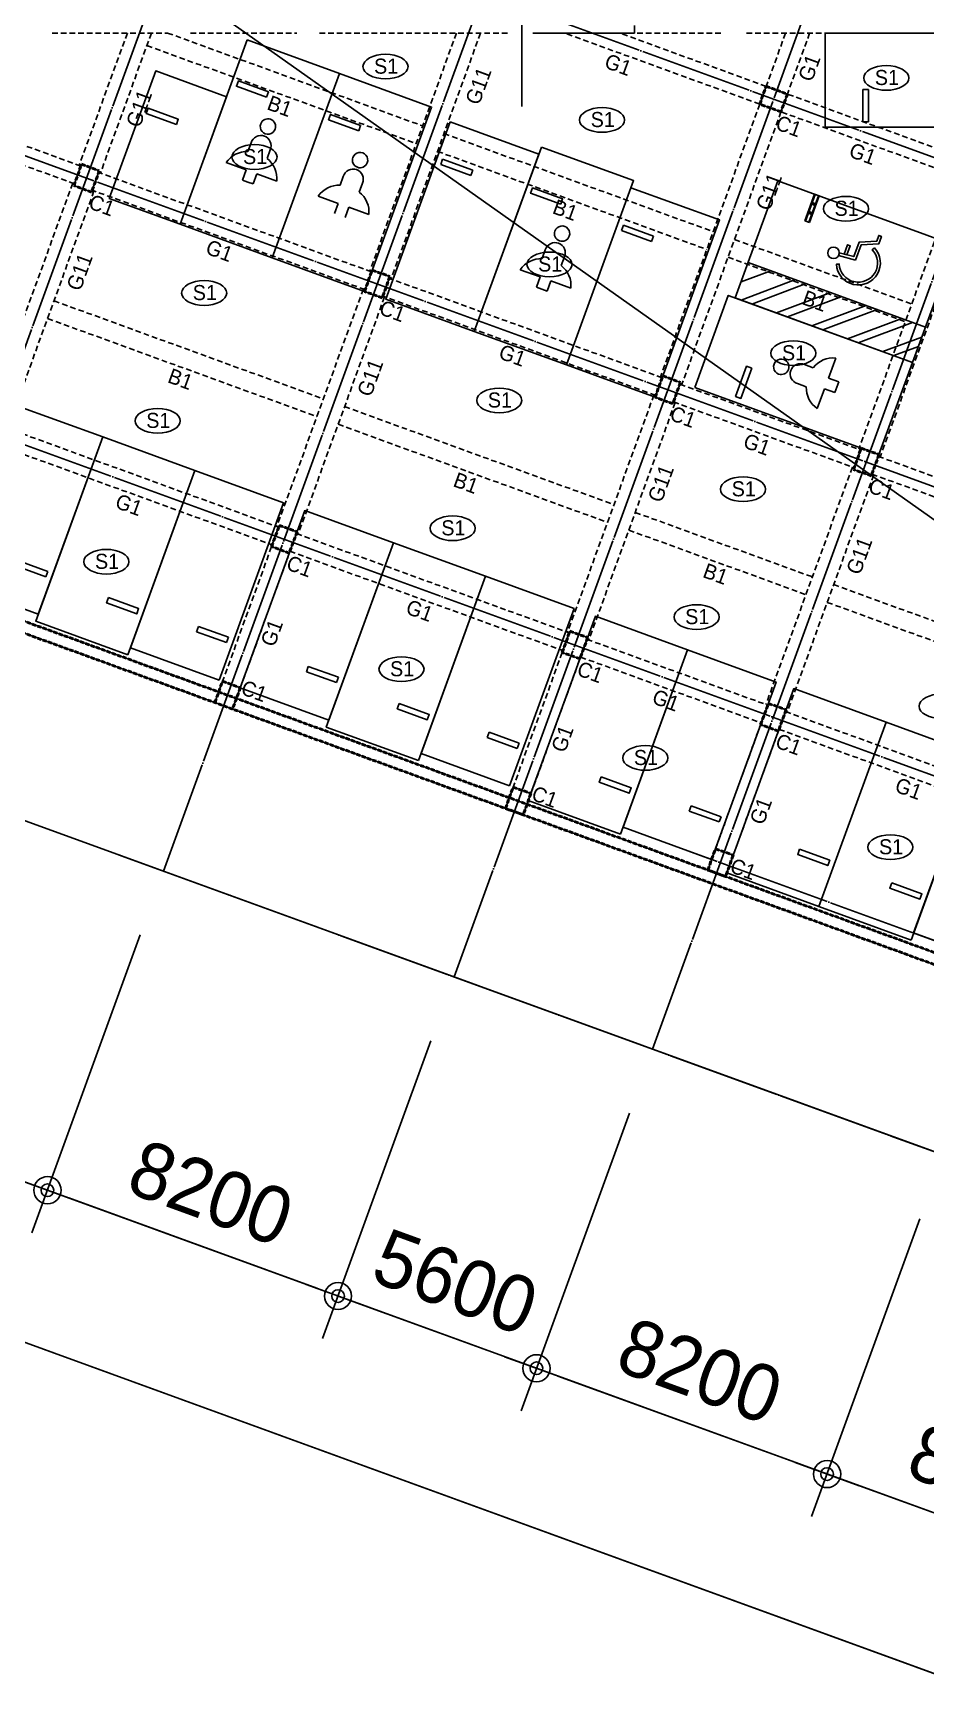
# Model space of a CAD drawing. Extents: x -1102843 to -728745, y -1929973 to -1633103.
# Drawn here: x -1005085 to -981407, y -1871357 to -1827592 of the extents above; entities that cross this region are included whole.
import ezdxf
from ezdxf.enums import TextEntityAlignment as Align

# ---------------------------------------------------------------- set-up
doc = ezdxf.new("R2010")
doc.units = 0
doc.header["$LTSCALE"] = 100
doc.header["$MEASUREMENT"] = 0
for name, pattern in [('CEN', [62, 60, -1, 0, -1]), ('HID', [2.3, 1.5, -0.8]), ('HIDDEN', [0.375, 0.25, -0.125])]:
    doc.linetypes.add(name, pattern=pattern)
doc.layers.get('0').update_dxf_attribs({"linetype": 'CONTINUOUS'})
doc.layers.get('DEFPOINTS').update_dxf_attribs({"color": 114, "linetype": 'CONTINUOUS'})
for name, color, linetype, plot in [('!!0', 240, 'CONTINUOUS', False), ('!!0-비내력벽(조적_출력금지)', 92, 'CONTINUOUS', False), ('DEFPOINT', 135, 'CONTINUOUS', False)]:
    doc.layers.add(name, color=color, linetype=linetype, plot=plot)
for name, color, linetype in [('!!0-BEAM', 6, 'HID'), ('!!0-BEAM-N', 1, 'HIDDEN'), ('!!0-Cen', 174, 'CEN'), ('!!0-COLUMN-N', 2, 'CONTINUOUS'), ('!!0-GIRDER', 3, 'HID'), ('!!0-GIRDER-N', 3, 'CONTINUOUS'), ('!!0-WALL', 2, 'CONTINUOUS'), ('000_주차라인', 251, 'CONTINUOUS'), ('7DIM', 7, 'CONTINUOUS'), ('Dim', 7, 'CONTINUOUS')]:
    doc.layers.add(name, color=color, linetype=linetype)
doc.layers.add('!!0-하부골조', color=5, linetype='HIDDEN', lineweight=50)
doc.styles.add('굴림', font='gulim.ttc')
doc.styles.add('나눔고딕', font='gulim.ttc')
doc.styles.add('돋움', font='gulim.ttc', dxfattribs={"width": 0.8})
doc.dimstyles.new('DIM1', dxfattribs={"dimscale": 300, "dimtxt": 3, "dimasz": 1, "dimexe": 2, "dimexo": 3, "dimgap": 1.1, "dimtad": 1, "dimdec": 0, "dimdsep": 46, "dimtxsty": '돋움', "dimblk": 'DIMDOT', "dimcen": 1.25, "dimclrd": 256, "dimclre": 7, "dimclrt": 20, "dimadec": 0, "dimazin": 0, "dimtfac": 1, "dimtdec": 0, "dimtix": 1, "dimtmove": 2, "dimatfit": 2, "dimfxl": 1, "dimtolj": 1, "dimarcsym": 0})

# ---------------------------------------------------------------- blocks, each defined once
blk = doc.blocks.new('DIMDOT')
at = {"layer": '7DIM'}
blk.add_line((-1.5, 0), (1.5, 0), dxfattribs=at)
for radius in [0.6, 0.28]:
    blk.add_circle((0, 0), radius, dxfattribs=at)
blk = doc.blocks.new('*D397')
at = {"layer": 'DEFPOINTS', "color": 0, "transparency": 16777216}
for p in [(-1009330, -1847006, 0), (-1001624, -1849810, 0), (-1004702, -1858268)]:
    blk.add_point(p, dxfattribs=at)
at = {"layer": 'Dim', "color": 7, "lineweight": -2, "transparency": 16777216}
for p, q in [((-1009945, -1848697), (-1012818, -1856591)), ((-1002240, -1851502), (-1005113, -1859395))]:
    blk.add_line(p, q, dxfattribs=at)
at = {"layer": 'Dim', "lineweight": -2, "transparency": 16777216}
blk.add_line((-1011844, -1855668), (-1005266, -1858062), dxfattribs=at)
at = {"layer": 'Dim', "lineweight": -2, "transparency": 16777216, "xscale": 600, "yscale": 600, "zscale": 600}
for p, rotation in [((-1012408, -1855463), 160.0000000027056), ((-1004702, -1858268), 340.0000000027056)]:
    blk.add_blockref('DIMDOT', p, dxfattribs=dict(at, rotation=rotation))
at = {"layer": 'Dim', "color": 3, "transparency": 16777216, "insert": (-1008073, -1855539), "char_height": 1500, "attachment_point": 5, "rotation": 340, "style": '굴림'}
blk.add_mtext('\\A1;8200', dxfattribs=at)
blk = doc.blocks.new('*D398')
at = {"layer": 'DEFPOINTS', "color": 0, "transparency": 16777216}
for p in [(-1001624, -1849810, 0), (-993919, -1852615, 0), (-996997, -1861072)]:
    blk.add_point(p, dxfattribs=at)
at = {"layer": 'Dim', "color": 7, "lineweight": -2, "transparency": 16777216}
for p, q in [((-1002240, -1851502), (-1005113, -1859395)), ((-994534, -1854306), (-997407, -1862200))]:
    blk.add_line(p, q, dxfattribs=at)
at = {"layer": 'Dim', "lineweight": -2, "transparency": 16777216}
blk.add_line((-1004139, -1858473), (-997561, -1860867), dxfattribs=at)
at = {"layer": 'Dim', "lineweight": -2, "transparency": 16777216, "xscale": 600, "yscale": 600, "zscale": 600}
for p, rotation in [((-1004702, -1858268), 160.0000000027273), ((-996997, -1861072), 340.0000000027273)]:
    blk.add_blockref('DIMDOT', p, dxfattribs=dict(at, rotation=rotation))
at = {"layer": 'Dim', "color": 3, "transparency": 16777216, "insert": (-1000367, -1858344), "char_height": 1500, "attachment_point": 5, "rotation": 340, "style": '굴림'}
blk.add_mtext('\\A1;8200', dxfattribs=at)
blk = doc.blocks.new('*D399')
at = {"layer": 'DEFPOINTS', "color": 0, "transparency": 16777216}
for p in [(-1024741, -1841397, 0), (-920247, -1879429, 0), (-924693, -1891645)]:
    blk.add_point(p, dxfattribs=at)
at = {"layer": 'Dim', "color": 7, "lineweight": -2, "transparency": 16777216}
for p, q in [((-1025356, -1843088), (-1029597, -1854740)), ((-920862, -1881121), (-925103, -1892773))]:
    blk.add_line(p, q, dxfattribs=at)
at = {"layer": 'Dim', "lineweight": -2, "transparency": 16777216}
blk.add_line((-1028623, -1853818), (-925257, -1891440), dxfattribs=at)
at = {"layer": 'Dim', "lineweight": -2, "transparency": 16777216, "xscale": 600, "yscale": 600, "zscale": 600}
for p, rotation in [((-1029187, -1853613), 160.0000000027339), ((-924693, -1891645), 340.0000000027339)]:
    blk.add_blockref('DIMDOT', p, dxfattribs=dict(at, rotation=rotation))
at = {"layer": 'Dim', "color": 3, "transparency": 16777216, "insert": (-976457, -1871303), "char_height": 1500, "attachment_point": 5, "rotation": 340, "style": '굴림'}
blk.add_mtext('\\A1;111200', dxfattribs=at)
blk = doc.blocks.new('*D432')
at = {"layer": 'DEFPOINTS', "color": 0, "transparency": 16777216}
for p in [(-993919, -1852615, 0), (-988656, -1854530, 0), (-991735, -1862988)]:
    blk.add_point(p, dxfattribs=at)
at = {"layer": 'Dim', "color": 7, "lineweight": -2, "transparency": 16777216}
for p, q in [((-994534, -1854306), (-997407, -1862200)), ((-989272, -1856222), (-992145, -1864115))]:
    blk.add_line(p, q, dxfattribs=at)
at = {"layer": 'Dim', "lineweight": -2, "transparency": 16777216}
for p, q in [((-997561, -1860867), (-998125, -1860662)), ((-996997, -1861072), (-991735, -1862988)), ((-991171, -1863193), (-990607, -1863398))]:
    blk.add_line(p, q, dxfattribs=at)
at = {"layer": 'Dim', "lineweight": -2, "transparency": 16777216, "xscale": 600, "yscale": 600, "zscale": 600}
for p, rotation in [((-996997, -1861072), 340.0000000027708), ((-991735, -1862988), 160.0000000027707)]:
    blk.add_blockref('DIMDOT', p, dxfattribs=dict(at, rotation=rotation))
at = {"layer": 'Dim', "color": 3, "transparency": 16777216, "insert": (-993883, -1860704), "char_height": 1500, "attachment_point": 5, "rotation": 340, "style": '굴림'}
blk.add_mtext('\\A1;5600', dxfattribs=at)
blk = doc.blocks.new('*D433')
at = {"layer": 'DEFPOINTS', "color": 0, "transparency": 16777216}
for p in [(-988656, -1854530, 0), (-980951, -1857335, 0), (-984029, -1865792)]:
    blk.add_point(p, dxfattribs=at)
at = {"layer": 'Dim', "color": 7, "lineweight": -2, "transparency": 16777216}
for p, q in [((-989272, -1856222), (-992145, -1864115)), ((-981567, -1859026), (-984440, -1866920))]:
    blk.add_line(p, q, dxfattribs=at)
at = {"layer": 'Dim', "lineweight": -2, "transparency": 16777216}
blk.add_line((-991171, -1863193), (-984593, -1865587), dxfattribs=at)
at = {"layer": 'Dim', "lineweight": -2, "transparency": 16777216, "xscale": 600, "yscale": 600, "zscale": 600}
for p, rotation in [((-991735, -1862988), 160.0000000025695), ((-984029, -1865792), 340.0000000025694)]:
    blk.add_blockref('DIMDOT', p, dxfattribs=dict(at, rotation=rotation))
at = {"layer": 'Dim', "color": 3, "transparency": 16777216, "insert": (-987399, -1863064), "char_height": 1500, "attachment_point": 5, "rotation": 340, "style": '굴림'}
blk.add_mtext('\\A1;8200', dxfattribs=at)
blk = doc.blocks.new('*D434')
at = {"layer": 'DEFPOINTS', "color": 0, "transparency": 16777216}
for p in [(-980951, -1857335, 0), (-973245, -1860139, 0), (-976324, -1868597)]:
    blk.add_point(p, dxfattribs=at)
at = {"layer": 'Dim', "color": 7, "lineweight": -2, "transparency": 16777216}
for p, q in [((-981567, -1859026), (-984440, -1866920)), ((-973861, -1861831), (-976734, -1869724))]:
    blk.add_line(p, q, dxfattribs=at)
at = {"layer": 'Dim', "lineweight": -2, "transparency": 16777216}
blk.add_line((-983465, -1865997), (-976887, -1868391), dxfattribs=at)
at = {"layer": 'Dim', "lineweight": -2, "transparency": 16777216, "xscale": 600, "yscale": 600, "zscale": 600}
for p, rotation in [((-984029, -1865792), 160.0000000026896), ((-976324, -1868597), 340.0000000026896)]:
    blk.add_blockref('DIMDOT', p, dxfattribs=dict(at, rotation=rotation))
at = {"layer": 'Dim', "color": 3, "transparency": 16777216, "insert": (-979694, -1865868), "char_height": 1500, "attachment_point": 5, "rotation": 340, "style": '굴림'}
blk.add_mtext('\\A1;8200', dxfattribs=at)

msp = doc.modelspace()

# ---------------------------------------------------------------- linework, layer by layer
at = {"layer": '!!0', "color": 7}
msp.add_line((-1102843, -1754472.2), (-854660.4, -1929972.8), dxfattribs=at)
at = {"layer": '!!0-BEAM'}
for p, q in [((-1001518, -1827591.7, 0), (-994752.7, -1830054.1, 0)), ((-1002065.4, -1827924.6, 0), (-994923.7, -1830523.9, 0)), ((-994188.9, -1830259.3, 0), (-987047.2, -1832858.6, 0)), ((-994359.9, -1830729.1, 0), (-987218.3, -1833328.5, 0)), ((-986483.4, -1833063.8, 0), (-981785, -1834773.9, 0)), ((-986654.4, -1833533.7, 0), (-981956, -1835243.8, 0)), ((-1004527.9, -1834690.3, 0), (-997386.3, -1837289.7, 0)), ((-1004698.9, -1835160.2, 0), (-997557.3, -1837759.5, 0)), ((-996822.5, -1837494.9, 0), (-989680.8, -1840094.3, 0)), ((-996993.5, -1837964.8, 0), (-989851.8, -1840564.1, 0)), ((-989117, -1840299.5, 0), (-984418.5, -1842009.6, 0)), ((-989288, -1840769.3, 0), (-984589.5, -1842479.4, 0)), ((-983854.7, -1842214.8, 0), (-976713, -1844814.1, 0)), ((-984025.7, -1842684.6, 0), (-976884, -1845284, 0))]:
    msp.add_line(p, q, dxfattribs=at)
at = {"layer": '!!0-Cen', "ltscale": 0.5}
for p, q in [((-1009329.7, -1847005.8, 0), (-989424.1, -1792315.7, 0)), ((-1001624.2, -1849810.4, 0), (-981718.6, -1795120.3, 0)), ((-993918.7, -1852615, 0), (-974013.1, -1797924.9, 0)), ((-988656.4, -1854530.3, 0), (-968750.9, -1799840.2, 0)), ((-907444.7, -1857734.5, 0), (-1040420.6, -1809335.2, 0)), ((-910249.2, -1865440, 0), (-1043225.1, -1817040.7, 0)), ((-992127.5, -1829535.8), (-992127.5, -1820851.7)), ((-912711.8, -1872205.8, 0), (-1045687.7, -1823806.5, 0)), ((-991280.9, -1848291.4, 0), (-1047192.6, -1827941.2, 0)), ((-918358, -1880116.8, 0), (-1023951.3, -1841684, 0)), ((-914114.1, -1876058.5, 0), (-987795.4, -1849240.7, 0))]:
    msp.add_line(p, q, dxfattribs=at)
at = {"layer": '!!0-GIRDER'}
for p, q in [((-1004577.5, -1827591.7, 0), (-1001507.5, -1827591.7, 0)), ((-1002582.8, -1827591.7, 0), (-1003860.5, -1831102.2, 0)), ((-1001944.3, -1827591.7, 0), (-1003296.7, -1831307.5, 0)), ((-1000907.5, -1827591.7, 0), (-998087.5, -1827591.7, 0)), ((-997487.5, -1827591.7, 0), (-992427.5, -1827591.7, 0)), ((-993856.5, -1827591.7, 0), (-996155, -1833906.8, 0)), ((-993218, -1827591.7, 0), (-995591.2, -1834112, 0)), ((-991827.5, -1827591.7, 0), (-986767.5, -1827591.7, 0)), ((-985816, -1829475.7), (-990992.3, -1827591.7, 0)), ((-985645, -1829005.9), (-989530.4, -1827591.7, 0)), ((-986167.5, -1827591.7, 0), (-983347.5, -1827591.7, 0)), ((-985130.2, -1827591.7, 0), (-985645, -1829005.9, 0)), ((-984491.7, -1827591.7, 0), (-985081.1, -1829211.1, 0)), ((-982747.5, -1827591.7, 0), (-979677.5, -1827591.7, 0)), ((-1003813.5, -1831119.3, 0), (-1011049.1, -1828485.8, 0)), ((-1003984.5, -1831589.2, 0), (-1011220.1, -1828955.6, 0)), ((-980382.7, -1830921.2), (-985081.1, -1829211.1)), ((-985816, -1829475.7, 0), (-988449.5, -1836711.4, 0)), ((-985252.2, -1829681, 0), (-987885.7, -1836916.6, 0)), ((-980553.7, -1831391.1), (-985252.2, -1829681)), ((-996108, -1833923.9, 0), (-1003343.7, -1831290.4, 0)), ((-980553.7, -1831391.1), (-983187.2, -1838626.7)), ((-1004031.5, -1831572.1, 0), (-1006323, -1837868, 0)), ((-1003467.7, -1831777.3, 0), (-1005759.2, -1838073.2, 0)), ((-996279, -1834393.8, 0), (-1003514.7, -1831760.2, 0)), ((-979989.9, -1831596.3, 0), (-982623.4, -1838831.9, 0)), ((-988402.5, -1836728.5), (-995638.2, -1834094.9, 0)), ((-996326, -1834376.7, 0), (-998617.5, -1840672.6, 0)), ((-995762.2, -1834581.9, 0), (-998053.7, -1840877.8, 0)), ((-988573.5, -1837198.3), (-995809.2, -1834564.8, 0)), ((-988620.5, -1837181.2, 0), (-990912.1, -1843477.2, 0)), ((-987932.7, -1836899.5), (-983140.3, -1838643.8)), ((-988056.7, -1837386.4, 0), (-990348.3, -1843682.4, 0)), ((-988103.7, -1837369.3), (-983311.3, -1839113.6)), ((-1005806.2, -1838056.1, 0), (-998570.6, -1840689.7, 0)), ((-1005977.2, -1838526, 0), (-998741.6, -1841159.5, 0)), ((-982670.4, -1838814.8), (-975434.8, -1841448.4, 0)), ((-983358.3, -1839096.5), (-985649.8, -1845392.5)), ((-982794.4, -1839301.7, 0), (-985086, -1845597.7, 0)), ((-982841.4, -1839284.6), (-975605.8, -1841918.2, 0)), ((-998100.7, -1840860.7, 0), (-990865.1, -1843494.3)), ((-998758.7, -1841206.5, 0), (-1000058.4, -1844777.4, 0)), ((-998288.8, -1841377.5, 0), (-999588.5, -1844948.4, 0)), ((-998271.7, -1841330.6, 0), (-991036.1, -1843964.1)), ((-990395.2, -1843665.3), (-985602.8, -1845409.6)), ((-991053.2, -1844011.1, 0), (-992352.9, -1847581.9, 0)), ((-990583.3, -1844182.1, 0), (-991883, -1847752.9, 0)), ((-990566.2, -1844135.1), (-985773.8, -1845879.4)), ((-985688.3, -1845644.5, 0), (-986988, -1849215.3, 0)), ((-985218.5, -1845815.5, 0), (-986518.1, -1849386.3, 0)), ((-985133, -1845580.6), (-977897.3, -1848214.1, 0)), ((-985304, -1846050.4), (-978068.3, -1848684, 0))]:
    msp.add_line(p, q, dxfattribs=at)
at = {"layer": '!!0-WALL'}
for p, q in [((-985816, -1829475.7, 0), (-985645, -1829005.9, 0)), ((-985645, -1829005.9, 0), (-985081.1, -1829211.1, 0)), ((-985081.1, -1829211.1, 0), (-985252.2, -1829681, 0)), ((-985252.2, -1829681, 0), (-985816, -1829475.7, 0)), ((-1004001.6, -1831636.2, 0), (-1003796.4, -1831072.4, 0)), ((-1003796.4, -1831072.4, 0), (-1003326.5, -1831243.4, 0)), ((-1003326.5, -1831243.4, 0), (-1003531.8, -1831807.2, 0)), ((-1003531.8, -1831807.2, 0), (-1004001.6, -1831636.2, 0)), ((-996296.1, -1834440.7, 0), (-996090.9, -1833876.9, 0)), ((-996090.9, -1833876.9, 0), (-995621.1, -1834047.9, 0)), ((-995621.1, -1834047.9, 0), (-995826.3, -1834611.7, 0)), ((-995826.3, -1834611.7, 0), (-996296.1, -1834440.7, 0)), ((-988590.6, -1837245.3, 0), (-988385.4, -1836681.5, 0)), ((-988385.4, -1836681.5, 0), (-987915.6, -1836852.5, 0)), ((-988120.8, -1837416.3, 0), (-988590.6, -1837245.3, 0)), ((-987915.6, -1836852.5, 0), (-988120.8, -1837416.3, 0)), ((-983328.4, -1839160.6), (-983123.2, -1838596.8)), ((-983123.2, -1838596.8), (-982653.3, -1838767.8)), ((-982653.3, -1838767.8), (-982858.5, -1839331.6)), ((-982858.5, -1839331.6), (-983328.4, -1839160.6)), ((-968361, -1856633.5, 0), (-1015102.1, -1839621.1, 0)), ((-918886.2, -1874960.1, 0), (-1015204.7, -1839903.1, 0)), ((-998758.7, -1841206.5, 0), (-998553.5, -1840642.7, 0)), ((-998553.5, -1840642.7, 0), (-998083.6, -1840813.7, 0)), ((-998083.6, -1840813.7, 0), (-998288.8, -1841377.5, 0)), ((-998288.8, -1841377.5, 0), (-998758.7, -1841206.5, 0)), ((-991053.2, -1844011.1, 0), (-990848, -1843447.3, 0)), ((-990848, -1843447.3, 0), (-990378.1, -1843618.3, 0)), ((-990378.1, -1843618.3, 0), (-990583.3, -1844182.1, 0)), ((-990583.3, -1844182.1, 0), (-991053.2, -1844011.1, 0)), ((-1000263.6, -1845341.2, 0), (-1000058.4, -1844777.4, 0)), ((-1000058.4, -1844777.4, 0), (-999588.5, -1844948.4, 0)), ((-999588.5, -1844948.4, 0), (-999793.7, -1845512.2, 0)), ((-999793.7, -1845512.2, 0), (-1000263.6, -1845341.2, 0)), ((-985790.9, -1845926.4), (-985585.7, -1845362.6)), ((-985585.7, -1845362.6), (-985115.9, -1845533.6)), ((-985115.9, -1845533.6), (-985321.1, -1846097.4)), ((-985321.1, -1846097.4), (-985790.9, -1845926.4)), ((-992558.1, -1848145.7, 0), (-992352.9, -1847581.9, 0)), ((-992352.9, -1847581.9, 0), (-991883, -1847752.9, 0)), ((-991883, -1847752.9, 0), (-992088.2, -1848316.7, 0)), ((-992088.2, -1848316.7, 0), (-992558.1, -1848145.7, 0)), ((-987193.2, -1849779.1), (-986988, -1849215.3)), ((-986988, -1849215.3), (-986518.1, -1849386.3)), ((-986518.1, -1849386.3), (-986723.4, -1849950.2)), ((-986723.4, -1849950.2), (-987193.2, -1849779.1))]:
    msp.add_line(p, q, dxfattribs=at)
at = {"layer": '!!0-비내력벽(조적_출력금지)'}
for q in [(-991827.5, -1827591.7, 0), (-989137.5, -1827391.7, 0)]:
    msp.add_line((-989137.5, -1827591.7, 0), q, dxfattribs=at)
at = {"layer": '!!0-하부골조', "ltscale": 4}
for p, q in [((-985816, -1829475.7, 0), (-985645, -1829005.9, 0)), ((-985645, -1829005.9, 0), (-985081.1, -1829211.1, 0)), ((-985081.1, -1829211.1, 0), (-985252.2, -1829681, 0)), ((-985252.2, -1829681, 0), (-985816, -1829475.7, 0)), ((-1004001.6, -1831636.2, 0), (-1003796.4, -1831072.4, 0)), ((-1003796.4, -1831072.4, 0), (-1003326.5, -1831243.4, 0)), ((-1003326.5, -1831243.4, 0), (-1003531.8, -1831807.2, 0)), ((-1003531.8, -1831807.2, 0), (-1004001.6, -1831636.2, 0)), ((-996296.1, -1834440.7, 0), (-996090.9, -1833876.9, 0)), ((-996090.9, -1833876.9, 0), (-995621.1, -1834047.9, 0)), ((-995621.1, -1834047.9, 0), (-995826.3, -1834611.7, 0)), ((-995826.3, -1834611.7, 0), (-996296.1, -1834440.7, 0)), ((-988590.6, -1837245.3, 0), (-988385.4, -1836681.5, 0)), ((-988385.4, -1836681.5, 0), (-987915.6, -1836852.5, 0)), ((-988120.8, -1837416.3, 0), (-988590.6, -1837245.3, 0)), ((-987915.6, -1836852.5, 0), (-988120.8, -1837416.3, 0)), ((-983328.4, -1839160.6), (-983123.2, -1838596.8)), ((-983123.2, -1838596.8), (-982653.3, -1838767.8)), ((-982653.3, -1838767.8), (-982858.5, -1839331.6)), ((-982858.5, -1839331.6), (-983328.4, -1839160.6)), ((-968361, -1856633.5, 0), (-1015102.1, -1839621.1, 0)), ((-918886.2, -1874960.1, 0), (-1015204.7, -1839903.1, 0)), ((-998758.7, -1841206.5, 0), (-998553.5, -1840642.7, 0)), ((-998553.5, -1840642.7, 0), (-998083.6, -1840813.7, 0)), ((-998083.6, -1840813.7, 0), (-998288.8, -1841377.5, 0)), ((-998288.8, -1841377.5, 0), (-998758.7, -1841206.5, 0)), ((-991053.2, -1844011.1, 0), (-990848, -1843447.3, 0)), ((-990848, -1843447.3, 0), (-990378.1, -1843618.3, 0)), ((-990378.1, -1843618.3, 0), (-990583.3, -1844182.1, 0)), ((-990583.3, -1844182.1, 0), (-991053.2, -1844011.1, 0)), ((-1000263.6, -1845341.2, 0), (-1000058.4, -1844777.4, 0)), ((-1000058.4, -1844777.4, 0), (-999588.5, -1844948.4, 0)), ((-999588.5, -1844948.4, 0), (-999793.7, -1845512.2, 0)), ((-999793.7, -1845512.2, 0), (-1000263.6, -1845341.2, 0)), ((-985790.9, -1845926.4), (-985585.7, -1845362.6)), ((-985585.7, -1845362.6), (-985115.9, -1845533.6)), ((-985115.9, -1845533.6), (-985321.1, -1846097.4)), ((-985321.1, -1846097.4), (-985790.9, -1845926.4)), ((-992558.1, -1848145.7, 0), (-992352.9, -1847581.9, 0)), ((-992352.9, -1847581.9, 0), (-991883, -1847752.9, 0)), ((-991883, -1847752.9, 0), (-992088.2, -1848316.7, 0)), ((-992088.2, -1848316.7, 0), (-992558.1, -1848145.7, 0)), ((-987193.2, -1849779.1), (-986988, -1849215.3)), ((-986988, -1849215.3), (-986518.1, -1849386.3)), ((-986518.1, -1849386.3), (-986723.4, -1849950.2)), ((-986723.4, -1849950.2), (-987193.2, -1849779.1))]:
    msp.add_line(p, q, dxfattribs=at)
for centre in [(-995739.2, -1828481, 0), (-982461, -1828782), (-989995.7, -1829896.6, 0), (-999212.9, -1830878.3, 0), (-983529.8, -1832250, 0), (-991389.4, -1833725.8, 0), (-1000546, -1834483.5, 0), (-984923.5, -1836079.2, 0), (-992722.5, -1837331.1, 0), (-1001779.4, -1837872.3), (-986256.6, -1839684.5, 0), (-993955.9, -1840719.8), (-1003139, -1841607.6), (-987490, -1843073.2), (-995315.4, -1844455.1), (-980990.7, -1845438.8), (-988849.5, -1846808.5), (-982350.3, -1849174)]:
    msp.add_ellipse(centre, major_axis=(598, 0), ratio=0.5467853)
at = {"layer": '000_주차라인', "linetype": 'Continuous'}
for p, q in [((-983077.5, -1829091.7, 0), (-982927.5, -1829091.7, 0)), ((-983077.5, -1829941.7, 0), (-983077.5, -1829091.7, 0)), ((-982927.5, -1829091.7, 0), (-982927.5, -1829941.7, 0)), ((-983077.5, -1829941.7, 0), (-982927.5, -1829941.7, 0)), ((-984361.3, -1831867.5), (-984617.8, -1832572.3)), ((-984342.5, -1831874.4), (-984599, -1832579.1)), ((-984257.9, -1831905.1), (-984514.4, -1832609.9)), ((-984239.1, -1831912), (-984495.6, -1832616.7)), ((-984361.3, -1831867.5), (-984239.1, -1831912)), ((-984456.7, -1832319.7), (-984485.7, -1832399.5)), ((-984371.2, -1832084.7), (-984400.2, -1832164.6)), ((-989430.8, -1832682.8, 0), (-989482.1, -1832823.7, 0)), ((-989430.8, -1832682.8, 0), (-988632.1, -1832973.5, 0)), ((-984617.8, -1832572.3), (-984495.6, -1832616.7)), ((-983202.3, -1835801.1), (-981762.1, -1835261.1)), ((-982551.6, -1836038), (-981518.8, -1835650.7)), ((-982262.6, -1836143.2), (-981608.8, -1835898)), ((-1005491.1, -1841576.2, 0), (-1004692.4, -1841866.9, 0)), ((-1004743.7, -1842007.9, 0), (-1005542.4, -1841717.1, 0)), ((-1004743.7, -1842007.9, 0), (-1004692.4, -1841866.9, 0)), ((-1000750, -1843461.4, 0), (-1000698.7, -1843320.5, 0)), ((-1000698.7, -1843320.5, 0), (-999900, -1843611.2, 0)), ((-999951.3, -1843752.2, 0), (-1000750, -1843461.4, 0)), ((-999951.3, -1843752.2, 0), (-999900, -1843611.2, 0)), ((-997836.9, -1844521.7, 0), (-997785.6, -1844380.8, 0)), ((-997038.2, -1844812.4, 0), (-997836.9, -1844521.7, 0)), ((-997785.6, -1844380.8, 0), (-996986.9, -1844671.5, 0)), ((-997038.2, -1844812.4, 0), (-996986.9, -1844671.5, 0)), ((-993044.5, -1846266, 0), (-992993.2, -1846125.1, 0)), ((-992245.8, -1846556.7, 0), (-993044.5, -1846266, 0)), ((-992993.2, -1846125.1, 0), (-992194.5, -1846415.8, 0)), ((-992245.8, -1846556.7, 0), (-992194.5, -1846415.8, 0)), ((-987688.3, -1848215.5, 0), (-987637, -1848074.6, 0)), ((-987637, -1848074.6, 0), (-986838.2, -1848365.3, 0)), ((-986889.5, -1848506.2, 0), (-987688.3, -1848215.5, 0)), ((-986889.5, -1848506.2, 0), (-986838.2, -1848365.3, 0))]:
    msp.add_line(p, q, dxfattribs=at)
at = {"layer": '000_주차라인'}
for p, q in [((-999300.2, -1830502, 0), (-999384.8, -1830734.4, 0)), ((-998793.8, -1830686.3, 0), (-998878.3, -1830918.7, 0)), ((-999963.3, -1831027, 0), (-999434.8, -1831219.3, 0)), ((-994223.3, -1830938.5, 0), (-994274.6, -1831079.4, 0)), ((-993475.8, -1831370.2, 0), (-994274.6, -1831079.4, 0)), ((-994223.3, -1830938.5, 0), (-993424.5, -1831229.2, 0)), ((-999434.8, -1831219.3, 0), (-999533.4, -1831490.2, 0)), ((-999533.4, -1831490.2, 0), (-999391.9, -1831541.8, 0)), ((-999250.3, -1831593.3, 0), (-999391.9, -1831541.8, 0)), ((-999151.7, -1831322.4, 0), (-999250.3, -1831593.3, 0)), ((-998623.2, -1831514.7, 0), (-999151.7, -1831322.4, 0)), ((-996857, -1831391.3, 0), (-996941.6, -1831623.6, 0)), ((-993424.5, -1831229.2, 0), (-993475.8, -1831370.2, 0)), ((-997520.1, -1831916.2, 0), (-996991.6, -1832108.6, 0)), ((-996350.6, -1831575.6, 0), (-996435.1, -1831807.9, 0)), ((-996991.6, -1832108.6, 0), (-997090.2, -1832379.5, 0)), ((-996708.5, -1832211.6, 0), (-996807.1, -1832482.5, 0)), ((-996180, -1832404, 0), (-996708.5, -1832211.6, 0)), ((-988683.4, -1833114.5, 0), (-989482.1, -1832823.7, 0)), ((-988632.1, -1832973.5, 0), (-988683.4, -1833114.5, 0)), ((-991500.7, -1833340.8, 0), (-991585.3, -1833573.1, 0)), ((-990994.3, -1833525.1, 0), (-991078.9, -1833757.5, 0)), ((-986120.5, -1833674.8), (-981422, -1835384.9)), ((-992163.9, -1833865.7, 0), (-991635.4, -1834058.1, 0)), ((-991635.4, -1834058.1, 0), (-991734, -1834329, 0)), ((-991352.3, -1834161.1, 0), (-991450.9, -1834432, 0)), ((-990823.8, -1834353.5, 0), (-991352.3, -1834161.1, 0)), ((-986310.4, -1834669.9), (-984870.2, -1834129.9)), ((-986307.3, -1834187.9), (-985520.9, -1833893.1)), ((-991734, -1834329, 0), (-991592.4, -1834380.5, 0)), ((-991450.9, -1834432, 0), (-991592.4, -1834380.5, 0)), ((-986021.3, -1834775.1), (-984581.2, -1834235.1)), ((-985370.7, -1835011.9), (-983930.5, -1834471.9)), ((-985081.7, -1835117.1), (-983641.5, -1834577.1)), ((-984431, -1835353.9), (-982990.8, -1834813.9)), ((-984142, -1835459.1), (-982701.8, -1834919.1)), ((-983491.3, -1835695.9), (-982051.2, -1835155.9)), ((-983800.8, -1836208.5), (-983993.2, -1836737)), ((-984629.2, -1836379.1), (-984396.8, -1836463.6)), ((-983993.2, -1836737), (-983722.3, -1836835.6)), ((-984813.5, -1836885.5), (-984581.2, -1836970)), ((-984288.6, -1837548.6), (-984096.2, -1837020.1)), ((-984096.2, -1837020.1), (-983825.3, -1837118.7)), ((-983825.3, -1837118.7), (-983773.8, -1836977.2)), ((-983722.3, -1836835.6), (-983773.8, -1836977.2))]:
    msp.add_line(p, q, dxfattribs=at)
at = {"layer": '000_주차라인', "linetype": 'Continuous', "elevation": 0}
for points in [[(-984077.5, -1830091.7), (-979077.5, -1830091.7), (-979077.5, -1827591.7), (-984077.5, -1827591.7)], [(-1001284.3, -1830018), (-1002083, -1829727.3), (-1002031.7, -1829586.3), (-1001233, -1829877)], [(-1004944.8, -1842998.9), (-1003234.7, -1838300.4), (-1005583.9, -1837445.3), (-1007294, -1842143.8)], [(-1000152.3, -1844743.2), (-998442.2, -1840044.7), (-1000791.5, -1839189.6), (-1002501.6, -1843888.1)], [(-997239.3, -1845803.4), (-995529.2, -1841105), (-997878.4, -1840249.9), (-999588.5, -1844948.4)], [(-992446.8, -1847547.7), (-990736.7, -1842849.3), (-993086, -1841994.2), (-994796.1, -1846692.7)], [(-987090.6, -1849497.2), (-985380.5, -1844798.8), (-987729.7, -1843943.7), (-989439.8, -1848642.2)], [(-979385.1, -1852301.8), (-977675, -1847603.3), (-980024.2, -1846748.3), (-981734.3, -1851446.8)]]:
    msp.add_lwpolyline(points, close=True, dxfattribs=at)
at = {"layer": '000_주차라인', "elevation": 0}
for points in [[(-999404, -1827775.8), (-1001182.5, -1832662.2), (-998739.3, -1833551.5), (-996960.8, -1828665.1)], [(-999951.3, -1829279.3), (-1001830.6, -1828595.3), (-1003061.9, -1831978.2), (-1001182.5, -1832662.2)], [(-998891.9, -1829292.5), (-999690.6, -1829001.8), (-999639.3, -1828860.8), (-998840.6, -1829151.5)], [(-996960.8, -1828665.1), (-998739.3, -1833551.5), (-996296.1, -1834440.7), (-994517.6, -1829554.3)], [(-996448.7, -1830181.7), (-997247.4, -1829891), (-997196.1, -1829750), (-996397.4, -1830040.8)], [(-994022.2, -1829947.5), (-995732.3, -1834646), (-993383.1, -1835501), (-991673, -1830802.5)], [(-991604.6, -1830614.6), (-993383.1, -1835501), (-990939.9, -1836390.3), (-989161.4, -1831503.9)], [(-991092.4, -1832131.2), (-991891.1, -1831840.5), (-991839.8, -1831699.6), (-991041.1, -1831990.3)], [(-989229.8, -1831691.8), (-990939.9, -1836390.3), (-988590.6, -1837245.3), (-986880.5, -1832546.8)], [(-987539.7, -1836989.3), (-982653.3, -1838767.8), (-981764.1, -1836324.6), (-986650.5, -1834546.1)], [(-986023.1, -1836477.1), (-986313.8, -1837275.9), (-986454.7, -1837224.6), (-986164, -1836425.8)], [(-1002570, -1844076), (-1000791.5, -1839189.6), (-1003234.7, -1838300.4), (-1005013.2, -1843186.8)], [(-994864.5, -1846880.6), (-993086, -1841994.2), (-995529.2, -1841105), (-997307.7, -1845991.4)], [(-1003082.1, -1842559.4), (-1002283.4, -1842850.1), (-1002334.7, -1842991.1), (-1003133.4, -1842700.4)], [(-989508.2, -1848830.1), (-987729.7, -1843943.7), (-990172.9, -1843054.5), (-991951.4, -1847940.9)], [(-984245.9, -1850745.4), (-982467.4, -1845859), (-984910.6, -1844969.8), (-986689.1, -1849856.2)], [(-995376.6, -1845364), (-994577.9, -1845654.7), (-994629.2, -1845795.6), (-995427.9, -1845504.9)], [(-981802.7, -1851634.7), (-980024.2, -1846748.3), (-982467.4, -1845859), (-984245.9, -1850745.4)], [(-990020.4, -1847313.5), (-989221.7, -1847604.2), (-989273, -1847745.2), (-990071.7, -1847454.4)], [(-984758.1, -1849228.8), (-983959.4, -1849519.5), (-984010.7, -1849660.5), (-984809.4, -1849369.8)], [(-982314.9, -1850118.1), (-981516.2, -1850408.8), (-981567.5, -1850549.7), (-982366.2, -1850259)]]:
    msp.add_lwpolyline(points, close=True, dxfattribs=at)
for points in [[(-998663.9, -1830140.6, 1), (-999046.8, -1830001.3, 1)], [(-996220.7, -1831029.9, 1), (-996603.6, -1830890.5, 1)], [(-990864.5, -1832979.4, 1), (-991247.3, -1832840, 1)], [(-985174.9, -1836249.2, 1), (-985314.3, -1836632, 1)]]:
    msp.add_lwpolyline(points, format="xyb", close=True, dxfattribs=at)
for points in [[(-998948.4, -1830323.3, 0.4248618), (-999300.2, -1830502, -16.5332254)], [(-998948.4, -1830323.3, -0.4248618), (-998793.8, -1830686.3, 16.5332254)], [(-999384.8, -1830734.4, 0.2598368), (-999963.3, -1831027)], [(-998878.3, -1830918.7, -0.2598368), (-998623.2, -1831514.7)], [(-996505.2, -1831212.5, 0.4248618), (-996857, -1831391.3, -16.5332254)], [(-996505.2, -1831212.5, -0.4248618), (-996350.6, -1831575.6, 16.5332254)], [(-996941.6, -1831623.6, 0.2598368), (-997520.1, -1831916.2)], [(-996435.1, -1831807.9, -0.2598368), (-996180, -1832404)], [(-991148.9, -1833162, 0.4248618), (-991500.7, -1833340.8, -16.5332254)], [(-991148.9, -1833162, -0.4248618), (-990994.3, -1833525.1, 16.5332254)], [(-991585.3, -1833573.1, 0.2598368), (-992163.9, -1833865.7)], [(-991078.9, -1833757.5, -0.2598368), (-990823.8, -1834353.5)], [(-984992.3, -1836533.7, -0.4248618), (-984629.2, -1836379.1, 16.5332254)], [(-984396.8, -1836463.6, -0.2598368), (-983800.8, -1836208.5)], [(-984992.3, -1836533.7, 0.4248618), (-984813.5, -1836885.5, -16.5332254)], [(-984581.2, -1836970, 0.2598368), (-984288.6, -1837548.6)]]:
    msp.add_lwpolyline(points, format="xyb", dxfattribs=at)
msp.add_lwpolyline([(-981114.2, -1834539.2), (-981764.1, -1836324.6), (-986462.5, -1834614.5), (-985333.9, -1831513.5), (-980635.4, -1833223.6), (-980943.2, -1834069.3)], dxfattribs=at)
at = {"layer": '000_주차라인', "linetype": 'Continuous', "elevation": 0}
for points in [[(-984511.1, -1832345.1), (-984431.3, -1832374.1)], [(-984425.6, -1832110.1), (-984345.8, -1832139.2)]]:
    msp.add_lwpolyline(points, dxfattribs=at)
at = {"layer": '000_주차라인'}
for points in [[(-983912.2, -1833563.9, 1), (-983807, -1833274.6, 1)], [(-982775.9, -1833285.3), (-982830.3, -1833336.9, -1.4289273), (-983708.5, -1833716.9), (-983783.3, -1833721.3, 1.4289273)], [(-983274.8, -1833610.1), (-983128.6, -1833208.3), (-982661.2, -1833183.5), (-982588.4, -1832983.6), (-982658.9, -1832958), (-982714.7, -1833111.2), (-983182.1, -1833136), (-983321.8, -1833519.8), (-983705.7, -1833417, -0.1237615), (-983722.9, -1833490)]]:
    msp.add_lwpolyline(points, format="xyb", close=True, dxfattribs=at)
msp.add_lwpolyline([(-983504.4, -1833470.9), (-983417.3, -1833231.6), (-983487.7, -1833206), (-983577.1, -1833451.4)], close=True, dxfattribs=at)
at = {"layer": '000_주차라인', "linetype": 'Continuous'}
for centre in [(-984471.2, -1832359.6), (-984385.7, -1832124.7)]:
    msp.add_circle(centre, 17.5, dxfattribs=at)
at = {"layer": 'DEFPOINT', "linetype": 'Continuous'}
for p, q in [((-915914.8, -1881006.1, 0), (-1048890.7, -1832606.8, 0)), ((-910535.8, -1892541.5, 0), (-1060426.1, -1837985.8, 0)), ((-908145.1, -1897668.3, 0), (-1065553, -1840376.5, 0))]:
    msp.add_line(p, q, dxfattribs=at)

# ---------------------------------------------------------------- texts
at = {"layer": '!!0-BEAM-N', "style": '굴림'}
for p in [(-998608.4, -1829717.2, 0), (-991037.9, -1832472.6, 0), (-984419.1, -1834881.7, 0), (-1001242, -1836952.8, 0), (-993671.4, -1839708.3, 0), (-987052.6, -1842117.3, 0)]:
    msp.add_text('B1', height=400, rotation=340, dxfattribs=at).set_placement(p, align=Align.CENTER)
at = {"layer": '!!0-COLUMN-N', "style": '굴림'}
for p in [(-985112.2, -1830248.5, 0), (-1003327.7, -1832344.9, 0), (-995622.2, -1835149.4, 0), (-987916.8, -1837954, 0), (-982654.5, -1839869.3, 0), (-998084.8, -1841915.2, 0), (-990379.3, -1844719.8, 0), (-999288.2, -1845221.7, 0), (-985117, -1846635.1, 0), (-991582.8, -1848026.2, 0), (-986320.5, -1849941.5, 0)]:
    msp.add_text('C1', height=400, rotation=340, dxfattribs=at).set_placement(p, align=Align.CENTER)
at = {"layer": '!!0-GIRDER-N', "style": '굴림'}
for s, rotation, p in [('G1', 340, (-989635.6, -1828619.9)), ('G1', 70, (-984312.9, -1828582.6, 0)), ('G11', 70, (-993087.9, -1829061.2, 0)), ('G11', 70, (-1002085.9, -1829661.4)), ('G1', 340, (-983151.7, -1830979.8, 0)), ('G11', 70, (-985382.5, -1831865.8, 0)), ('G1', 340, (-1000209.7, -1833550.7, 0)), ('G11', 70, (-1003662.1, -1833992)), ('G1', 340, (-992440.2, -1836325.4)), ('G11', 70, (-995956.6, -1836796.6)), ('G1', 340, (-985956.3, -1838685.3, 0)), ('G11', 70, (-988251.1, -1839601.1)), ('G1', 340, (-1002608.2, -1840286.6, 0)), ('G11', 70, (-982988.8, -1841516.4)), ('G1', 340, (-994902.7, -1843091.1)), ('G1', 70, (-998566, -1843561.3, 0)), ('G1', 340, (-988371.8, -1845468.2, 0)), ('G1', 70, (-990860.6, -1846365.8, 0)), ('G1', 340, (-981935, -1847811, 0)), ('G1', 70, (-985598.3, -1848281.1, 0))]:
    msp.add_text(s, height=400, rotation=rotation, dxfattribs=at).set_placement(p, align=Align.CENTER)
at = {"style": '굴림'}
for p in [(-995721.5, -1828669.7, 0), (-982443.3, -1828970.6), (-989978, -1830085.2, 0), (-999195.2, -1831066.9, 0), (-983512, -1832438.6, 0), (-991371.7, -1833914.4, 0), (-1000528.3, -1834672.2, 0), (-984905.8, -1836267.8, 0), (-992704.8, -1837519.7, 0), (-1001761.7, -1838060.9), (-986238.9, -1839873.1, 0), (-993938.2, -1840908.4), (-1003121.2, -1841796.2), (-987472.3, -1843261.8), (-995297.7, -1844643.7), (-988831.8, -1846997.1), (-982332.5, -1849362.7)]:
    msp.add_text('S1', height=400, dxfattribs=at).set_placement(p, align=Align.CENTER)

# ---------------------------------------------------------------- dimensions: what is measured, and where the dimension line sits
at = {"layer": 'Dim'}
for p1, p2, distance, picture, middle in [((-1024740.6, -1841396.7, 0), (-920246.8, -1879429.4, 0), -13000, '*D399', (-976457.4, -1871303.1)), ((-1009329.7, -1847005.8, 0), (-1001624.2, -1849810.4, 0), -9000, '*D397', (-1008072.5, -1855539.4)), ((-1001624.2, -1849810.4, 0), (-993918.7, -1852615, 0), -9000, '*D398', (-1000367, -1858344)), ((-993918.7, -1852615, 0), (-988656.4, -1854530.3, 0), -9000, '*D432', (-993883.2, -1860703.9)), ((-988656.4, -1854530.3, 0), (-980950.9, -1857334.9, 0), -9000, '*D433', (-987399.3, -1863063.9)), ((-980950.9, -1857334.9, 0), (-973245.5, -1860139.4, 0), -9000, '*D434', (-979693.8, -1865868.4))]:
    dim = msp.add_aligned_dim(p1=p1, p2=p2, distance=distance, dimstyle='DIM1', override={"dimscale": 600, "dimtxt": 2.5, "dimtxsty": '나눔고딕', "dimclrt": 3}, dxfattribs=at)
    dim.commit()
    dim.dimension.update_dxf_attribs({"geometry": picture, "text_midpoint": middle})

doc.saveas('drawing.dxf')
